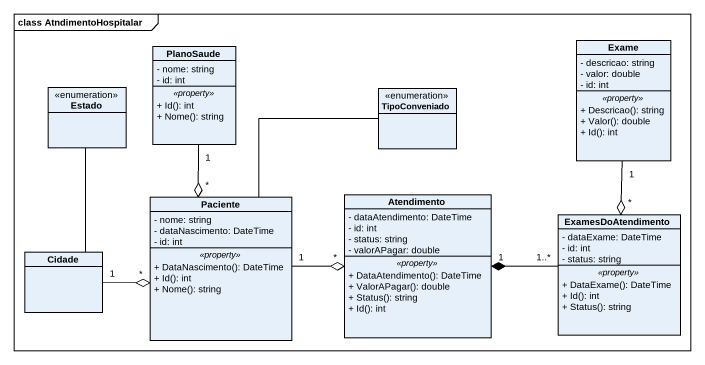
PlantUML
@startuml
mainframe class AtndimentoHospitalar
hide circle
hide empty members
skinparam classAttributeIconSize 0
class Exame {
  - descricao: string
  - valor: double
  - id: int
  .. <<property>> ..
  + Descricao(): string
  + Valor(): double
  + Id(): int
}
class PlanoSaude {
  - nome: string
  - id: int
  .. <<property>> ..
  + Id(): int
  + Nome(): string
}
enum Estado
enum TipoConveniado
class Paciente {
  - nome: string
  - dataNascimento: DateTime
  - id: int
  .. <<property>> ..
  + DataNascimento(): DateTime
  + Id(): int
  + Nome(): string
}
class Atendimento {
  - dataAtendimento: DateTime
  - id: int
  - status: string
  - valorAPagar: double
  .. <<property>> ..
  + DataAtendimento(): DateTime
  + ValorAPagar(): double
  + Status(): string
  + Id(): int
}
class ExamesDoAtendimento {
  - dataExame: DateTime
  - id: int
  - status: string
  .. <<property>> ..
  + DataExame(): DateTime
  + Id(): int
  + Status(): string
}
class Cidade
Exame "1" --o "*" ExamesDoAtendimento
PlanoSaude "1" --o "*" Paciente
Estado -- Cidade
TipoConveniado -- Paciente
Paciente "1" -right-o "*" Atendimento
ExamesDoAtendimento "1..*" -left-* "1" Atendimento
Cidade "1" -right-o "*" Paciente
@enduml
